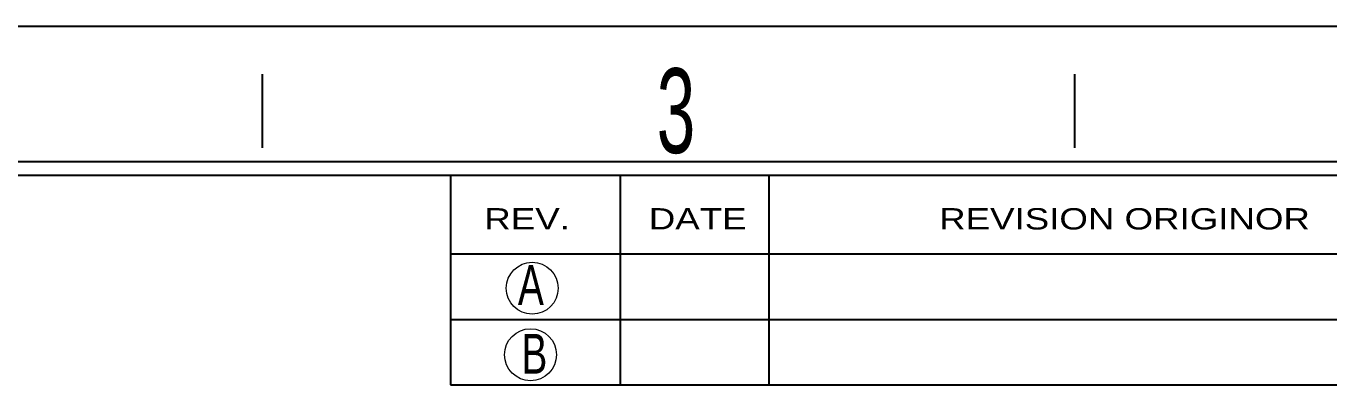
# Model space of a CAD drawing. Header units: millimetres. Extents: x 2 to 295, y 1 to 209.
# Drawn here: x 147.7 to 242.7, y 182.5 to 208.7 of the extents above; entities that cross this region are included whole.
import ezdxf

# ---------------------------------------------------------------- set-up
doc = ezdxf.new("R2010")
doc.units = ezdxf.units.MM
doc.layers.add('SLD-0', color=179, linetype='Continuous')
doc.styles.add('SLDTEXTSTYLE2', font='GOTHIC.TTF', dxfattribs={"width": 0.7304})
doc.styles.add('SLDTEXTSTYLE3', font='GOTHIC.TTF', dxfattribs={"width": 0.61171})
doc.styles.add('SLDTEXTSTYLE6', font='arial.ttf', dxfattribs={"width": 1.2324})

msp = doc.modelspace()

# ---------------------------------------------------------------- linework, layer by layer
at = {"layer": 'SLD-0'}
for p, q in [((1.812, 208.674), (295.107, 208.674)), ((12.675, 197.811), (289.181, 197.811))]:
    msp.add_line(p, q, dxfattribs=at)
at = {"layer": 'SLD-0', "color": 6, "linetype": 'Continuous'}
for p, q in [((164.952, 199.786), (164.952, 205.169)), ((224.204, 199.786), (224.204, 205.169)), ((11.687, 198.799), (290.169, 198.799))]:
    msp.add_line(p, q, dxfattribs=at)
at = {"layer": 'SLD-0', "color": 179, "linetype": 'Continuous'}
for p, q in [((178.659, 197.811), (178.659, 182.514)), ((191.05, 197.811), (191.05, 182.514)), ((201.886, 197.811), (201.886, 182.514)), ((178.659, 192.074), (289.181, 192.074)), ((178.659, 187.294), (289.181, 187.294)), ((178.659, 182.514), (289.181, 182.514))]:
    msp.add_line(p, q, dxfattribs=at)
at = {"layer": 'SLD-0', "lineweight": 18}
for centre in [(184.622, 189.564), (184.499, 184.715)]:
    msp.add_circle(centre, 1.894, dxfattribs=at)

# ---------------------------------------------------------------- texts
at = {"layer": 'SLD-0', "attachment_point": 1}
for s, insert, char_height, style in [('3', (193.707, 205.593), 6.172, 'SLDTEXTSTYLE3'), ('A', (183.578, 191.252), 2.903, 'SLDTEXTSTYLE2'), ('B', (183.832, 186.237), 2.903, 'SLDTEXTSTYLE2')]:
    msp.add_mtext(s, dxfattribs=dict(at, insert=insert, char_height=char_height, style=style))
at = {"layer": 'SLD-0', "color": 179, "attachment_point": 1, "style": 'SLDTEXTSTYLE6'}
for s, insert, char_height in [('REV.', (181.129, 195.4), 1.5536), ('DATE', (193.126, 195.4), 1.5536), ('REVISION ORIGINOR', (214.308, 195.4), 1.55363)]:
    msp.add_mtext(s, dxfattribs=dict(at, insert=insert, char_height=char_height))

doc.saveas('drawing.dxf')
